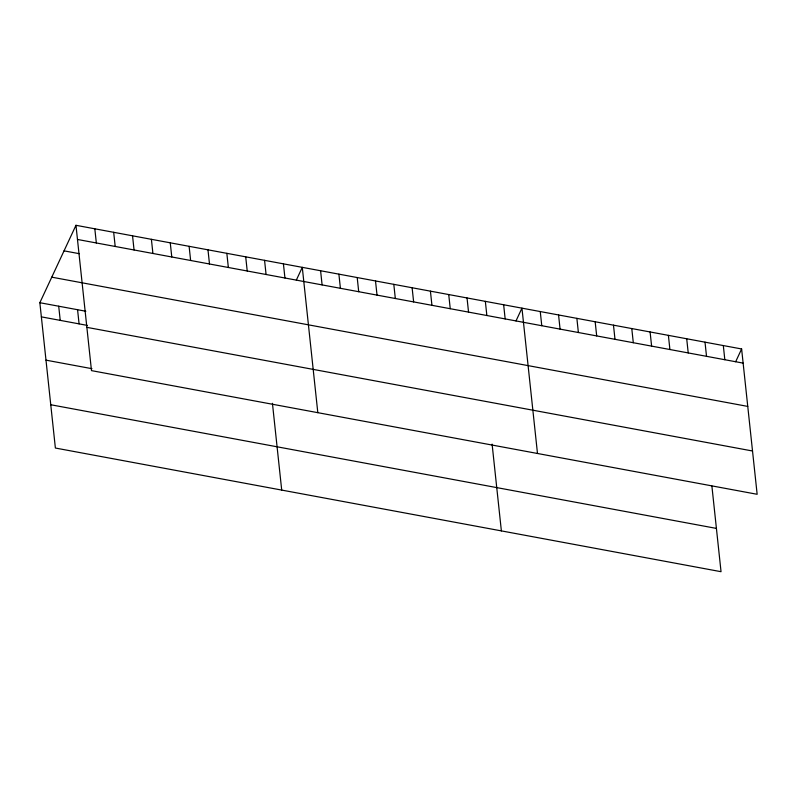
<?xml version="1.0" encoding="UTF-8"?>
<svg xmlns="http://www.w3.org/2000/svg" width="797" height="797" viewBox="0 0 797 797"><rect width="100%" height="100%" fill="white"/><g stroke="black" fill="none" stroke-linecap="round" stroke-linejoin="round"><path stroke-width="1.2" d="M711.89 486.04L721.036 571.698L55.382 448.034L39.85 302.711L75.964 225.302L741.618 348.966L757.15 494.289L91.486 370.625L75.964 225.302M296.325 280.126L302.282 267.354L317.814 412.677M515.998 320.932L521.955 308.16L537.487 453.483M735.661 361.738L741.618 348.966M77.468 239.459L743.133 363.123M64.039 250.846L79.371 253.695M51.765 277.167L747.755 406.41M39.85 302.711L85.827 311.248M41.364 316.867L87.331 325.405M86.863 327.348L752.527 451.002M45.987 360.154L91.964 368.692M50.759 404.746L716.413 528.411M723.317 345.569L724.822 359.726M705.006 342.162L706.521 356.319M686.705 338.765L688.219 352.922M668.394 335.368L669.908 349.524M650.093 331.96L651.607 346.117M631.782 328.563L633.296 342.72M613.481 325.166L614.995 339.323M595.17 321.759L596.684 335.916M576.869 318.362L578.383 332.518M558.567 314.964L560.072 329.121M540.256 311.557L541.771 325.714M503.644 304.753L505.159 318.92M485.343 301.356L486.857 315.512M492.098 444.118L501.373 530.892M467.032 297.958L468.546 312.115M448.731 294.551L450.245 308.708M430.42 291.154L431.934 305.311M412.119 287.757L413.633 301.914M393.808 284.35L395.322 298.506M375.507 280.952L377.021 295.109M357.205 277.555L358.71 291.712M338.894 274.148L340.409 288.305M320.593 270.751L322.098 284.908M283.423 263.847L284.937 278.004M264.564 260.34L266.078 274.497M272.435 403.312L281.71 490.075M245.705 256.833L247.219 271M226.846 253.336L228.35 267.493M207.977 249.83L209.491 263.986M189.118 246.323L190.632 260.48M170.259 242.826L171.773 256.983M151.4 239.319L152.914 253.476M132.541 235.812L134.055 249.969M113.682 232.316L115.196 246.472M94.823 228.809L96.337 242.965M77.568 309.714L79.082 323.871M58.709 306.207L60.223 320.364"/></g></svg>
